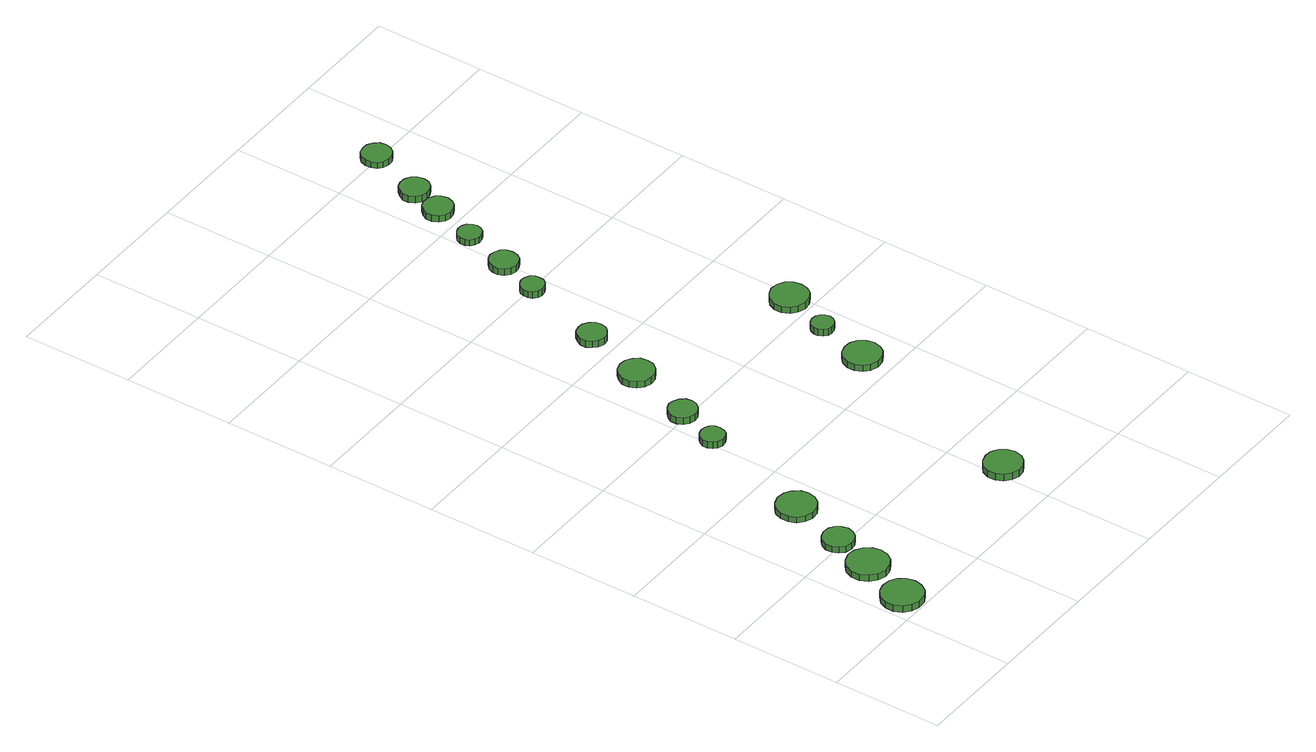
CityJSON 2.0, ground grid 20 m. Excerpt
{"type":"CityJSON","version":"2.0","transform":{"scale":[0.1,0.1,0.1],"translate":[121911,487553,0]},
"CityObjects":{
"tree1":{"type":"SolitaryVegetationObject","attributes":{"function":"something"},"geometry":[{"type":"MultiSurface","lod":"1","boundaries":[[[0,1,2,3,4,5,6,7,8,9,10,11,12,13,14]],[[15,16,17,18,19,20,21,22,23,24,25,26,27,28,29]],[[0,29,28,1]],[[1,28,27,2]],[[2,27,26,3]],[[3,26,25,4]],[[4,25,24,5]],[[5,24,23,6]],[[6,23,22,7]],[[7,22,21,8]],[[8,21,20,9]],[[9,20,19,10]],[[10,19,18,11]],[[11,18,17,12]],[[12,17,16,13]],[[13,16,15,14]],[[14,15,29,0]]]}]},
"tree2":{"type":"SolitaryVegetationObject","attributes":{"function":"something"},"geometry":[{"type":"MultiSurface","lod":"1","boundaries":[[[30,31,32,33,34,35,36,37,38,39,40,41,42,43,44]],[[45,46,47,48,49,50,51,52,53,54,55,56,57,58,59]],[[30,59,58,31]],[[31,58,57,32]],[[32,57,56,33]],[[33,56,55,34]],[[34,55,54,35]],[[35,54,53,36]],[[36,53,52,37]],[[37,52,51,38]],[[38,51,50,39]],[[39,50,49,40]],[[40,49,48,41]],[[41,48,47,42]],[[42,47,46,43]],[[43,46,45,44]],[[44,45,59,30]]]}]},
"tree3":{"type":"SolitaryVegetationObject","attributes":{"function":"something"},"geometry":[{"type":"MultiSurface","lod":"1","boundaries":[[[60,61,62,63,64,65,66,67,68,69,70,71,72,73,74]],[[75,76,77,78,79,80,81,82,83,84,85,86,87,88,89]],[[60,89,88,61]],[[61,88,87,62]],[[62,87,86,63]],[[63,86,85,64]],[[64,85,84,65]],[[65,84,83,66]],[[66,83,82,67]],[[67,82,81,68]],[[68,81,80,69]],[[69,80,79,70]],[[70,79,78,71]],[[71,78,77,72]],[[72,77,76,73]],[[73,76,75,74]],[[74,75,89,60]]]}]},
"tree4":{"type":"SolitaryVegetationObject","attributes":{"function":"something"},"geometry":[{"type":"MultiSurface","lod":"1","boundaries":[[[90,91,92,93,94,95,96,97,98,99,100,101,102,103,104]],[[105,106,107,108,109,110,111,112,113,114,115,116,117,118,119]],[[90,119,118,91]],[[91,118,117,92]],[[92,117,116,93]],[[93,116,115,94]],[[94,115,114,95]],[[95,114,113,96]],[[96,113,112,97]],[[97,112,111,98]],[[98,111,110,99]],[[99,110,109,100]],[[100,109,108,101]],[[101,108,107,102]],[[102,107,106,103]],[[103,106,105,104]],[[104,105,119,90]]]}]},
"tree5":{"type":"SolitaryVegetationObject","attributes":{"function":"something"},"geometry":[{"type":"MultiSurface","lod":"1","boundaries":[[[120,121,122,123,124,125,126,127,128,129,130,131,132,133,134]],[[135,136,137,138,139,140,141,142,143,144,145,146,147,148,149]],[[120,149,148,121]],[[121,148,147,122]],[[122,147,146,123]],[[123,146,145,124]],[[124,145,144,125]],[[125,144,143,126]],[[126,143,142,127]],[[127,142,141,128]],[[128,141,140,129]],[[129,140,139,130]],[[130,139,138,131]],[[131,138,137,132]],[[132,137,136,133]],[[133,136,135,134]],[[134,135,149,120]]]}]},
"tree6":{"type":"SolitaryVegetationObject","attributes":{"function":"something"},"geometry":[{"type":"MultiSurface","lod":"1","boundaries":[[[150,151,152,153,154,155,156,157,158,159,160,161,162,163,164]],[[165,166,167,168,169,170,171,172,173,174,175,176,177,178,179]],[[150,179,178,151]],[[151,178,177,152]],[[152,177,176,153]],[[153,176,175,154]],[[154,175,174,155]],[[155,174,173,156]],[[156,173,172,157]],[[157,172,171,158]],[[158,171,170,159]],[[159,170,169,160]],[[160,169,168,161]],[[161,168,167,162]],[[162,167,166,163]],[[163,166,165,164]],[[164,165,179,150]]]}]},
"tree7":{"type":"SolitaryVegetationObject","attributes":{"function":"something"},"geometry":[{"type":"MultiSurface","lod":"1","boundaries":[[[180,181,182,183,184,185,186,187,188,189,190,191,192,193,194]],[[195,196,197,198,199,200,201,202,203,204,205,206,207,208,209]],[[180,209,208,181]],[[181,208,207,182]],[[182,207,206,183]],[[183,206,205,184]],[[184,205,204,185]],[[185,204,203,186]],[[186,203,202,187]],[[187,202,201,188]],[[188,201,200,189]],[[189,200,199,190]],[[190,199,198,191]],[[191,198,197,192]],[[192,197,196,193]],[[193,196,195,194]],[[194,195,209,180]]]}]},
"tree8":{"type":"SolitaryVegetationObject","attributes":{"function":"something"},"geometry":[{"type":"MultiSurface","lod":"1","boundaries":[[[210,211,212,213,214,215,216,217,218,219,220,221,222,223,224]],[[225,226,227,228,229,230,231,232,233,234,235,236,237,238,239]],[[210,239,238,211]],[[211,238,237,212]],[[212,237,236,213]],[[213,236,235,214]],[[214,235,234,215]],[[215,234,233,216]],[[216,233,232,217]],[[217,232,231,218]],[[218,231,230,219]],[[219,230,229,220]],[[220,229,228,221]],[[221,228,227,222]],[[222,227,226,223]],[[223,226,225,224]],[[224,225,239,210]]]}]},
"tree9":{"type":"SolitaryVegetationObject","attributes":{"function":"something"},"geometry":[{"type":"MultiSurface","lod":"1","boundaries":[[[240,241,242,243,244,245,246,247,248,249,250,251,252,253,254]],[[255,256,257,258,259,260,261,262,263,264,265,266,267,268,269]],[[240,269,268,241]],[[241,268,267,242]],[[242,267,266,243]],[[243,266,265,244]],[[244,265,264,245]],[[245,264,263,246]],[[246,263,262,247]],[[247,262,261,248]],[[248,261,260,249]],[[249,260,259,250]],[[250,259,258,251]],[[251,258,257,252]],[[252,257,256,253]],[[253,256,255,254]],[[254,255,269,240]]]}]},
"tree10":{"type":"SolitaryVegetationObject","attributes":{"function":"something"},"geometry":[{"type":"MultiSurface","lod":"1","boundaries":[[[270,271,272,273,274,275,276,277,278,279,280,281,282,283,284]],[[285,286,287,288,289,290,291,292,293,294,295,296,297,298,299]],[[270,299,298,271]],[[271,298,297,272]],[[272,297,296,273]],[[273,296,295,274]],[[274,295,294,275]],[[275,294,293,276]],[[276,293,292,277]],[[277,292,291,278]],[[278,291,290,279]],[[279,290,289,280]],[[280,289,288,281]],[[281,288,287,282]],[[282,287,286,283]],[[283,286,285,284]],[[284,285,299,270]]]}]},
"tree11":{"type":"SolitaryVegetationObject","attributes":{"function":"something"},"geometry":[{"type":"MultiSurface","lod":"1","boundaries":[[[300,301,302,303,304,305,306,307,308,309,310,311,312,313,314]],[[315,316,317,318,319,320,321,322,323,324,325,326,327,328,329]],[[300,329,328,301]],[[301,328,327,302]],[[302,327,326,303]],[[303,326,325,304]],[[304,325,324,305]],[[305,324,323,306]],[[306,323,322,307]],[[307,322,321,308]],[[308,321,320,309]],[[309,320,319,310]],[[310,319,318,311]],[[311,318,317,312]],[[312,317,316,313]],[[313,316,315,314]],[[314,315,329,300]]]}]},
"tree12":{"type":"SolitaryVegetationObject","attributes":{"function":"something"},"geometry":[{"type":"MultiSurface","lod":"1","boundaries":[[[330,331,332,333,334,335,336,337,338,339,340,341,342,343,344]],[[345,346,347,348,349,350,351,352,353,354,355,356,357,358,359]],[[330,359,358,331]],[[331,358,357,332]],[[332,357,356,333]],[[333,356,355,334]],[[334,355,354,335]],[[335,354,353,336]],[[336,353,352,337]],[[337,352,351,338]],[[338,351,350,339]],[[339,350,349,340]],[[340,349,348,341]],[[341,348,347,342]],[[342,347,346,343]],[[343,346,345,344]],[[344,345,359,330]]]}]},
"tree13":{"type":"SolitaryVegetationObject","attributes":{"function":"something"},"geometry":[{"type":"MultiSurface","lod":"1","boundaries":[[[360,361,362,363,364,365,366,367,368,369,370,371,372,373,374]],[[375,376,377,378,379,380,381,382,383,384,385,386,387,388,389]],[[360,389,388,361]],[[361,388,387,362]],[[362,387,386,363]],[[363,386,385,364]],[[364,385,384,365]],[[365,384,383,366]],[[366,383,382,367]],[[367,382,381,368]],[[368,381,380,369]],[[369,380,379,370]],[[370,379,378,371]],[[371,378,377,372]],[[372,377,376,373]],[[373,376,375,374]],[[374,375,389,360]]]}]},
"tree14":{"type":"SolitaryVegetationObject","attributes":{"function":"something"},"geometry":[{"type":"MultiSurface","lod":"1","boundaries":[[[390,391,392,393,394,395,396,397,398,399,400,401,402,403,404]],[[405,406,407,408,409,410,411,412,413,414,415,416,417,418,419]],[[390,419,418,391]],[[391,418,417,392]],[[392,417,416,393]],[[393,416,415,394]],[[394,415,414,395]],[[395,414,413,396]],[[396,413,412,397]],[[397,412,411,398]],[[398,411,410,399]],[[399,410,409,400]],[[400,409,408,401]],[[401,408,407,402]],[[402,407,406,403]],[[403,406,405,404]],[[404,405,419,390]]]}]},
"tree15":{"type":"SolitaryVegetationObject","attributes":{"function":"something"},"geometry":[{"type":"MultiSurface","lod":"1","boundaries":[[[420,421,422,423,424,425,426,427,428,429,430,431,432,433,434]],[[435,436,437,438,439,440,441,442,443,444,445,446,447,448,449]],[[420,449,448,421]],[[421,448,447,422]],[[422,447,446,423]],[[423,446,445,424]],[[424,445,444,425]],[[425,444,443,426]],[[426,443,442,427]],[[427,442,441,428]],[[428,441,440,429]],[[429,440,439,430]],[[430,439,438,431]],[[431,438,437,432]],[[432,437,436,433]],[[433,436,435,434]],[[434,435,449,420]]]}]},
"tree16":{"type":"SolitaryVegetationObject","attributes":{"function":"something"},"geometry":[{"type":"MultiSurface","lod":"1","boundaries":[[[450,451,452,453,454,455,456,457,458,459,460,461,462,463,464]],[[465,466,467,468,469,470,471,472,473,474,475,476,477,478,479]],[[450,479,478,451]],[[451,478,477,452]],[[452,477,476,453]],[[453,476,475,454]],[[454,475,474,455]],[[455,474,473,456]],[[456,473,472,457]],[[457,472,471,458]],[[458,471,470,459]],[[459,470,469,460]],[[460,469,468,461]],[[461,468,467,462]],[[462,467,466,463]],[[463,466,465,464]],[[464,465,479,450]]]}]},
"tree17":{"type":"SolitaryVegetationObject","attributes":{"function":"something"},"geometry":[{"type":"MultiSurface","lod":"1","boundaries":[[[480,481,482,483,484,485,486,487,488,489,490,491,492,493,494]],[[495,496,497,498,499,500,501,502,503,504,505,506,507,508,509]],[[480,509,508,481]],[[481,508,507,482]],[[482,507,506,483]],[[483,506,505,484]],[[484,505,504,485]],[[485,504,503,486]],[[486,503,502,487]],[[487,502,501,488]],[[488,501,500,489]],[[489,500,499,490]],[[490,499,498,491]],[[491,498,497,492]],[[492,497,496,493]],[[493,496,495,494]],[[494,495,509,480]]]}]},
"tree18":{"type":"SolitaryVegetationObject","attributes":{"function":"something"},"geometry":[{"type":"MultiSurface","lod":"1","boundaries":[[[510,511,512,513,514,515,516,517,518,519,520,521,522,523,524]],[[525,526,527,528,529,530,531,532,533,534,535,536,537,538,539]],[[510,539,538,511]],[[511,538,537,512]],[[512,537,536,513]],[[513,536,535,514]],[[514,535,534,515]],[[515,534,533,516]],[[516,533,532,517]],[[517,532,531,518]],[[518,531,530,519]],[[519,530,529,520]],[[520,529,528,521]],[[521,528,527,522]],[[522,527,526,523]],[[523,526,525,524]],[[524,525,539,510]]]}]}
},
"vertices":[
[80,39,16],[77,54,16],[68,66,16],[55,74,16],[39,75,16],[25,71,16],[13,60,16],[7,46,16],[7,31,16],[13,17,16],[25,7,16],[39,2,16],[55,4,16],[68,11,16],[77,24,16],[77,24,3],[68,11,3],[55,4,3],[39,2,3],[25,7,3],[13,17,3],[7,31,3],[7,46,3],[13,60,3],[25,71,3],[39,75,3],[55,74,3],[68,66,3],[77,54,3],[80,39,3],
[115,131,16],[112,146,16],[103,158,16],[90,166,16],[75,168,16],[60,163,16],[49,153,16],[42,139,16],[42,123,16],[49,109,16],[60,99,16],[75,94,16],[90,96,16],[103,103,16],[112,116,16],[112,116,3],[103,103,3],[90,96,3],[75,94,3],[60,99,3],[49,109,3],[42,123,3],[42,139,3],[49,153,3],[60,163,3],[75,168,3],[90,166,3],[103,158,3],[112,146,3],[115,131,3],
[132,207,16],[129,219,16],[123,228,16],[113,234,16],[101,235,16],[90,231,16],[82,224,16],[77,213,16],[77,202,16],[82,191,16],[90,183,16],[101,180,16],[113,181,16],[123,187,16],[129,196,16],[129,196,4],[123,187,4],[113,181,4],[101,180,4],[90,183,4],[82,191,4],[77,202,4],[77,213,4],[82,224,4],[90,231,4],[101,235,4],[113,234,4],[123,228,4],[129,219,4],[132,207,4],
[172,313,16],[169,327,16],[160,339,16],[148,346,16],[133,348,16],[119,343,16],[108,334,16],[103,320,16],[103,306,16],[108,292,16],[119,283,16],[133,278,16],[148,280,16],[160,287,16],[169,299,16],[169,299,4],[160,287,4],[148,280,4],[133,278,4],[119,283,4],[108,292,4],[103,306,4],[103,320,4],[108,334,4],[119,343,4],[133,348,4],[148,346,4],[160,339,4],[169,327,4],[172,313,4],
[233,531,15],[231,539,15],[226,547,15],[218,551,15],[209,552,15],[200,549,15],[194,543,15],[190,535,15],[190,526,15],[194,518,15],[200,512,15],[209,509,15],[218,510,15],[226,514,15],[231,522,15],[231,522,2],[226,514,2],[218,510,2],[209,509,2],[200,512,2],[194,518,2],[190,526,2],[190,535,2],[194,543,2],[200,549,2],[209,552,2],[218,551,2],[226,547,2],[231,539,2],[233,531,2],
[264,608,16],[262,619,16],[255,627,16],[246,632,16],[236,634,16],[226,630,16],[218,623,16],[213,614,16],[213,603,16],[218,593,16],[226,586,16],[236,583,16],[246,584,16],[255,589,16],[262,598,16],[262,598,3],[255,589,3],[246,584,3],[236,583,3],[226,586,3],[218,593,3],[213,603,3],[213,614,3],[218,623,3],[226,630,3],[236,634,3],[246,632,3],[255,627,3],[262,619,3],[264,608,3],
[453,101,16],[450,114,16],[442,126,16],[430,133,16],[416,134,16],[403,130,16],[392,121,16],[386,108,16],[386,94,16],[392,81,16],[403,72,16],[416,67,16],[430,69,16],[442,76,16],[450,87,16],[450,87,3],[442,76,3],[430,69,3],[416,67,3],[403,72,3],[392,81,3],[386,94,3],[386,108,3],[392,121,3],[403,130,3],[416,134,3],[430,133,3],[442,126,3],[450,114,3],[453,101,3],
[309,727,17],[307,740,17],[299,750,17],[288,757,17],[275,758,17],[262,754,17],[253,745,17],[247,734,17],[247,721,17],[253,709,17],[262,700,17],[275,696,17],[288,697,17],[299,704,17],[307,714,17],[307,714,4],[299,704,4],[288,697,4],[275,696,4],[262,700,4],[253,709,4],[247,721,4],[247,734,4],[253,745,4],[262,754,4],[275,758,4],[288,757,4],[299,750,4],[307,740,4],[309,727,4],
[346,845,16],[344,855,16],[337,864,16],[328,869,16],[318,870,16],[307,867,16],[300,860,16],[295,850,16],[295,839,16],[300,830,16],[307,823,16],[318,819,16],[328,820,16],[337,826,16],[344,834,16],[344,834,3],[337,826,3],[328,820,3],[318,819,3],[307,823,3],[300,830,3],[295,839,3],[295,850,3],[300,860,3],[307,867,3],[318,870,3],[328,869,3],[337,864,3],[344,855,3],[346,845,3],
[559,453,16],[556,466,16],[548,478,16],[536,485,16],[522,486,16],[508,482,16],[498,473,16],[492,460,16],[492,446,16],[498,433,16],[508,424,16],[522,419,16],[536,421,16],[548,428,16],[556,439,16],[556,439,4],[548,428,4],[536,421,4],[522,419,4],[508,424,4],[498,433,4],[492,446,4],[492,460,4],[498,473,4],[508,482,4],[522,486,4],[536,485,4],[548,478,4],[556,466,4],[559,453,4],
[391,997,15],[390,1005,15],[384,1013,15],[377,1017,15],[368,1018,15],[360,1015,15],[353,1009,15],[350,1001,15],[350,992,15],[353,984,15],[360,978,15],[368,976,15],[377,977,15],[384,981,15],[390,988,15],[390,988,2],[384,981,2],[377,977,2],[368,976,2],[360,978,2],[353,984,2],[350,992,2],[350,1001,2],[353,1009,2],[360,1015,2],[368,1018,2],[377,1017,2],[384,1013,2],[390,1005,2],[391,997,2],
[421,1071,16],[419,1082,16],[413,1090,16],[404,1095,16],[393,1097,16],[383,1093,16],[375,1086,16],[371,1076,16],[371,1066,16],[375,1056,16],[383,1049,16],[393,1046,16],[404,1047,16],[413,1052,16],[419,1061,16],[419,1061,3],[413,1052,3],[404,1047,3],[393,1046,3],[383,1049,3],[375,1056,3],[371,1066,3],[371,1076,3],[375,1086,3],[383,1093,3],[393,1097,3],[404,1095,3],[413,1090,3],[419,1082,3],[421,1071,3],
[576,553,15],[574,561,15],[569,568,15],[562,572,15],[554,573,15],[546,570,15],[540,565,15],[536,557,15],[536,549,15],[540,541,15],[546,535,15],[554,533,15],[562,534,15],[569,538,15],[574,544,15],[574,544,2],[569,538,2],[562,534,2],[554,533,2],[546,535,2],[540,541,2],[536,549,2],[536,557,2],[540,565,2],[546,570,2],[554,573,2],[562,572,2],[569,568,2],[574,561,2],[576,553,2],
[446,1159,15],[444,1167,15],[439,1175,15],[431,1179,15],[422,1180,15],[414,1177,15],[407,1171,15],[404,1163,15],[404,1154,15],[407,1146,15],[414,1141,15],[422,1138,15],[431,1139,15],[439,1143,15],[444,1150,15],[444,1150,3],[439,1143,3],[431,1139,3],[422,1138,3],[414,1141,3],[407,1146,3],[404,1154,3],[404,1163,3],[407,1171,3],[414,1177,3],[422,1180,3],[431,1179,3],[439,1175,3],[444,1167,3],[446,1159,3],
[618,638,16],[615,652,16],[607,663,16],[595,670,16],[581,672,16],[568,667,16],[557,658,16],[551,645,16],[551,631,16],[557,618,16],[568,609,16],[581,605,16],[595,606,16],[607,613,16],[615,624,16],[615,624,3],[607,613,3],[595,606,3],[581,605,3],[568,609,3],[557,618,3],[551,631,3],[551,645,3],[557,658,3],[568,667,3],[581,672,3],[595,670,3],[607,663,3],[615,652,3],[618,638,3],
[477,1239,17],[474,1250,17],[468,1258,17],[458,1264,17],[447,1265,17],[437,1262,17],[429,1254,17],[424,1244,17],[424,1233,17],[429,1223,17],[437,1216,17],[447,1213,17],[458,1214,17],[468,1219,17],[474,1228,17],[474,1228,4],[468,1219,4],[458,1214,4],[447,1213,4],[437,1216,4],[429,1223,4],[424,1233,4],[424,1244,4],[429,1254,4],[437,1262,4],[447,1265,4],[458,1264,4],[468,1258,4],[474,1250,4],[477,1239,4],
[497,1300,16],[495,1311,16],[489,1319,16],[479,1325,16],[468,1326,16],[458,1323,16],[450,1315,16],[445,1305,16],[445,1294,16],[450,1284,16],[458,1277,16],[468,1274,16],[479,1275,16],[489,1280,16],[495,1289,16],[495,1289,3],[489,1280,3],[479,1275,3],[468,1274,3],[458,1277,3],[450,1284,3],[445,1294,3],[445,1305,3],[450,1315,3],[458,1323,3],[468,1326,3],[479,1325,3],[489,1319,3],[495,1311,3],[497,1300,3],
[535,1401,17],[533,1412,17],[526,1420,17],[517,1426,17],[506,1427,17],[495,1424,17],[487,1416,17],[483,1406,17],[483,1395,17],[487,1385,17],[495,1378,17],[506,1375,17],[517,1376,17],[526,1381,17],[533,1390,17],[533,1390,5],[526,1381,5],[517,1376,5],[506,1375,5],[495,1378,5],[487,1385,5],[483,1395,5],[483,1406,5],[487,1416,5],[495,1424,5],[506,1427,5],[517,1426,5],[526,1420,5],[533,1412,5],[535,1401,5]
]}
